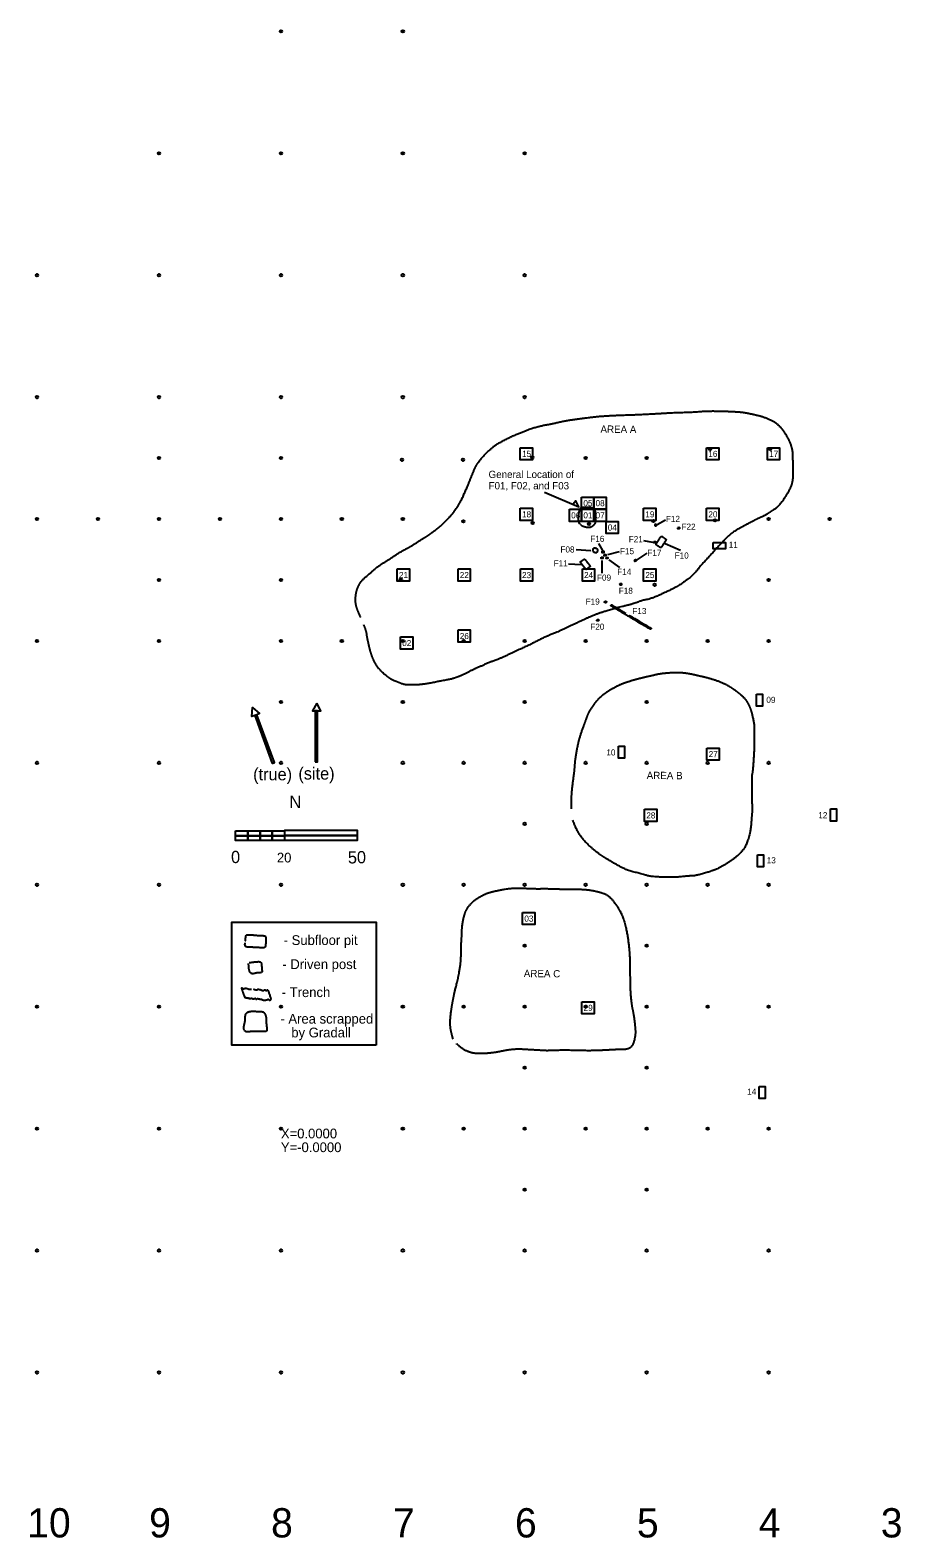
# Model space of a CAD drawing. Extents: x -892 to 643, y -177 to 455.
# Drawn here: x -103 to 254, y -168 to 450 of the extents above; entities that cross this region are included whole.
import ezdxf

# ---------------------------------------------------------------- set-up
doc = ezdxf.new("R2010")
doc.units = 0
for name, color, linetype in [('Feature Numbers', 7, 'Continuous'), ('Gradall Areas', 7, 'Continuous'), ('Key', 7, 'Continuous'), ('Misc Features', 7, 'Continuous'), ('Posthole', 7, 'Continuous'), ('Quadrat Lines', 7, 'Continuous'), ('Quadrat Numbers', 7, 'Continuous'), ('Scale-North Arrow', 7, 'Continuous'), ('STPs', 7, 'Continuous'), ('Subfloor Pit', 7, 'Continuous')]:
    doc.layers.add(name, color=color, linetype=linetype)

msp = doc.modelspace()

# ---------------------------------------------------------------- linework, layer by layer
at = {"layer": 'Feature Numbers'}
for p, q in [((148.62, 241.19), (152.39, 240.57)), ((121.08, 237.46), (127.16, 237.16)), ((130.23, 240.02), (131.84, 237.07)), ((138.65, 236.53), (133.91, 235.38)), ((150.05, 235.97), (146.01, 233.28)), ((163.82, 237.06), (157.6, 239.79)), ((117.88, 231.68), (123.11, 231.3)), ((131.64, 232.96), (131.64, 227.75)), ((139, 230.09), (134.6, 233.31))]:
    msp.add_line(p, q, dxfattribs=at)
for points in [[(108.06, 261.03), (122.21, 254.99), (120.94, 257.53), (119.88, 256.12)], [(157.71, 249.54), (154.25, 247.66), (154.25, 247.66)]]:
    msp.add_lwpolyline(points, dxfattribs=at)
at = {"layer": 'Gradall Areas'}
for points in [[(32.78, 209.58), (31.54, 212.37), (30.61, 215.17), (30.61, 218.58), (31.38, 221.84), (33.09, 224.79), (36.35, 227.58), (40.07, 230.84), (44.89, 233.79), (48.76, 236.43), (52.95, 238.6), (57.77, 241.7), (60.56, 243.41), (64.75, 246.51), (67.08, 248.69), (69.25, 250.86), (71.11, 253.03), (73.75, 257.07), (76.54, 263.43), (78.25, 267.62), (80.11, 272.27), (83.21, 276.15), (86.63, 279.26), (88.8, 280.96), (95.32, 284.22), (101.37, 286.71), (106.49, 288.26), (110.99, 289.03), (116.89, 290.43), (121.85, 291.05), (127.44, 291.83), (132.41, 292.29), (138.77, 292.6), (144.51, 292.76), (153.98, 293.22), (161.58, 293.69), (168.87, 293.84), (174.31, 294.31), (179.89, 294.31), (184.39, 294.15), (189.51, 293.84), (193.24, 293.07), (197.89, 291.98), (202.86, 289.81), (205.96, 286.4), (208.29, 282.52), (209.84, 278.17), (209.84, 273.51), (210, 268.55), (209.69, 264.51), (207.83, 260.63), (204.26, 255.2), (201.15, 253.19), (198.82, 251.63), (195.72, 250.24), (192.15, 248.38), (188.43, 246.36), (184.55, 244.19), (179.74, 239.22), (175.86, 234.87), (171.82, 230.53), (169.03, 226.96), (163.6, 222.93), (159.56, 220.75), (151.18, 217.03), (148.24, 216.72), (144.98, 215.32), (137.99, 213.62), (132.72, 212.06), (128.99, 210.82), (125.42, 209.27), (118.44, 206.01), (113.48, 203.68), (108.35, 201.67), (103.23, 199.03), (97.65, 196.39), (88.65, 192.2), (85.08, 191.11), (82.75, 189.87), (80.27, 188.94), (74.21, 185.84), (70.33, 184.44), (67.85, 183.98), (58.23, 182.11), (54.04, 181.96), (50.63, 181.96), (48.14, 183.04), (44.89, 184.29), (40.54, 188.01), (38.68, 190.8), (36.97, 194.68), (36.04, 198.56), (35.42, 201.36), (34.95, 204.61), (34.02, 206.63)], [(119.11, 131.1), (119.22, 134.69), (119.22, 137.38), (119.78, 142.21), (120.34, 146.24), (120.57, 149.05), (120.68, 150.73), (121.35, 155.21), (122.25, 159.25), (123.48, 163.29), (125.28, 168), (126.17, 170.58), (128.53, 174.17), (131, 177.08), (133.91, 179.33), (137.16, 181.23), (140.64, 182.8), (145.01, 184.15), (148.49, 185.05), (151.52, 185.72), (155.33, 186.62), (158.58, 186.95), (162.4, 187.18), (165.76, 186.95), (169.35, 186.28), (173.16, 185.38), (177.54, 184.26), (182.13, 182.47), (185.95, 180.11), (189.42, 177.31), (191.22, 175.06), (192.34, 172.6), (193.01, 170.69), (194.13, 165.76), (194.13, 161.05), (194.13, 156.67), (193.8, 151.29), (193.46, 146.47), (193.01, 144.67), (193.12, 139.63), (193.12, 133.46), (193.35, 131.33), (193.01, 127.74), (192.68, 122.8), (191.33, 117.42), (189.54, 114.17), (186.51, 111.14), (180.79, 107.33), (176.3, 105.42), (169.69, 103.63), (167.11, 103.63), (162.4, 103.07), (157.24, 103.07), (151.29, 103.4), (148.94, 104.19), (141.87, 105.98), (137.61, 108.23), (133.46, 110.69), (130.66, 112.49), (128.08, 114.51), (124.27, 118.09), (121.13, 122.58), (119.67, 126.51)], [(70.66, 36.68), (69.76, 39.82), (69.43, 42.17), (69.43, 45.2), (70.1, 50.13), (70.66, 53.05), (71.22, 55.97), (72.57, 61.12), (73.69, 67.18), (73.91, 70.99), (73.91, 75.03), (74.25, 80.19), (74.25, 82.66), (75.15, 87.59), (76.49, 90.62), (79.3, 93.76), (83.67, 96.23), (86.47, 97.12), (88.94, 97.68), (93.76, 98.58), (97.8, 98.69), (104.75, 98.36), (108.23, 98.47), (114.4, 98.25), (118.44, 98.25), (124.83, 98.13), (129.09, 97.46), (132.57, 96.45), (134.7, 95.33), (137.95, 91.18), (140.3, 86.92), (141.87, 80.86), (142.66, 75.37), (143.11, 69.65), (143.11, 65.72), (143.22, 56.98), (143.56, 52.94), (143.89, 50.25), (144.79, 45.99), (145.24, 41.61), (145.46, 38.81), (144.45, 34.32), (142.43, 32.42), (137.5, 32.42), (133.58, 32.19), (129.09, 31.97), (123.37, 31.97), (116.42, 32.19), (110.25, 31.97), (108.12, 31.97), (105.2, 32.19), (102.62, 32.3), (97.24, 32.64), (93.43, 32.3), (89.05, 31.41), (85.02, 30.85), (81.32, 30.73), (78.18, 30.96), (74.25, 32.64), (72.01, 34.88)]]:
    msp.add_open_spline(points, degree=2, dxfattribs=at)
at = {"layer": 'Key'}
msp.add_lwpolyline([(39.02, 34.18), (-20.16, 34.18), (-20.16, 84.63), (39.02, 84.63)], close=True, dxfattribs=at)
for points in [[(-14.57, 76.86), (-14.52, 77.68), (-14.43, 78.23), (-14.39, 78.77), (-14.22, 79.28), (-13.81, 79.52), (-12.8, 79.49), (-11.77, 79.44), (-10.84, 79.39), (-10, 79.3), (-9.1, 79.2), (-8.43, 79.27), (-7.6, 79.19), (-7.07, 79.12), (-6.53, 79.11), (-6.27, 78.7), (-6.09, 78.14), (-6.15, 77.14), (-6.22, 76.19), (-6.24, 75.42), (-6.29, 74.75), (-6.55, 74.34), (-7.13, 74.12), (-7.84, 74.15), (-9.33, 74.25), (-10.15, 74.3), (-10.78, 74.32), (-11.62, 74.36), (-12.54, 74.35), (-13.27, 74.4), (-14.04, 74.51), (-14.39, 74.57), (-14.58, 74.9), (-14.76, 75.41), (-14.65, 76.18)], [(-12.99, 68.1), (-10.48, 68.43), (-8.08, 68.54), (-7.86, 66.68), (-7.86, 65.37), (-7.53, 63.95), (-9.61, 63.95), (-11.46, 63.41), (-12.66, 63.85), (-13.21, 65.92), (-13.21, 67.77)], [(-11.23, 57.26), (-10.75, 57.04), (-10.4, 56.98), (-9.87, 56.81), (-9.57, 57.13), (-9.22, 57.18), (-8.79, 57.09), (-8.24, 56.96), (-7.8, 56.74), (-7.16, 56.59), (-6.9, 56.79), (-6.66, 57.03), (-6.17, 56.69), (-5.81, 56.63), (-5.66, 56.76), (-5.54, 56.9), (-5.32, 56.81), (-4.99, 55.95), (-4.46, 54.34), (-4.04, 53.09), (-4.17, 53.06), (-4.36, 52.76), (-4.54, 52.42), (-4.98, 52.88), (-5.21, 52.97), (-5.5, 52.86), (-5.69, 52.61), (-5.99, 52.81), (-6.39, 52.45), (-7.09, 52.58), (-7.65, 52.77), (-8.08, 53.05), (-8.53, 52.99), (-8.92, 53.08), (-9.26, 53.15), (-9.77, 53.22), (-9.98, 52.89), (-10.5, 53.38), (-10.68, 53.22), (-11.05, 53.2), (-11.23, 53.1), (-11.61, 53.2), (-11.98, 53.31), (-12.17, 53.32), (-12.52, 53.26), (-12.71, 53.21), (-13.15, 53.55), (-13.35, 53.31), (-13.71, 53.61), (-13.94, 53.45), (-14.22, 53.55), (-14.44, 53.77), (-14.64, 53.91), (-14.61, 53.5), (-15.01, 54.58), (-15.61, 56.36), (-16.07, 57.67), (-15.89, 57.71), (-15.5, 57.31), (-14.78, 57.51), (-14.25, 57.6), (-13.6, 57.41), (-12.96, 57.13), (-12.1, 57.13)], [(-15.03, 40.39), (-15.14, 40.78), (-15.19, 41.08), (-15.19, 41.45), (-15.1, 42.07), (-15.03, 42.44), (-14.96, 42.8), (-14.79, 43.45), (-14.65, 44.2), (-14.63, 44.68), (-14.63, 45.18), (-14.58, 45.83), (-14.58, 46.14), (-14.47, 46.75), (-14.3, 47.13), (-13.95, 47.52), (-13.41, 47.83), (-13.06, 47.95), (-12.75, 48.02), (-12.14, 48.13), (-11.64, 48.14), (-10.77, 48.1), (-10.34, 48.11), (-9.57, 48.09), (-9.06, 48.09), (-8.26, 48.07), (-7.73, 47.99), (-7.29, 47.86), (-7.03, 47.72), (-6.62, 47.2), (-6.33, 46.67), (-6.13, 45.91), (-6.03, 45.23), (-5.98, 44.51), (-5.98, 44.02), (-5.96, 42.93), (-5.92, 42.42), (-5.88, 42.09), (-5.77, 41.55), (-5.71, 41.01), (-5.68, 40.66), (-5.81, 40.1), (-6.06, 39.86), (-6.68, 39.86), (-7.17, 39.83), (-7.73, 39.8), (-8.44, 39.8), (-9.31, 39.83), (-10.08, 39.8), (-10.35, 39.8), (-10.71, 39.83), (-11.04, 39.84), (-11.71, 39.88), (-12.19, 39.84), (-12.73, 39.73), (-13.24, 39.66), (-13.7, 39.65), (-14.09, 39.67), (-14.58, 39.88), (-14.86, 40.17)]]:
    msp.add_open_spline(points, degree=2, dxfattribs=at)
at = {"layer": 'Misc Features'}
msp.add_open_spline([(142.91, 210.54), (143.52, 210.14), (144.04, 209.83), (144.76, 209.38), (145.43, 209.04), (146, 208.71), (146.63, 208.33), (147.41, 207.85), (147.95, 207.49), (148.87, 206.94), (149.39, 206.66), (149.92, 206.39), (150.48, 206.01), (151, 205.69), (151.31, 205.53), (151.58, 205.39), (151.88, 205.2), (151.85, 205.08), (151.69, 204.92), (151.58, 204.78), (151.36, 204.9), (150.89, 205.14), (150.4, 205.37), (149.99, 205.68), (149.69, 205.87), (149.17, 206.16), (148.7, 206.39), (148.36, 206.62), (147.52, 207.06), (146.51, 207.67), (145.75, 208.15), (145.24, 208.49), (144.5, 208.91), (143.95, 209.25), (143.45, 209.55), (142.7, 210), (142.17, 210.26), (141.65, 210.64), (141.29, 210.84), (140.7, 211.18), (140.35, 211.37), (139.81, 211.69), (139.31, 212.01), (139.01, 212.19), (138.44, 212.51), (138.09, 212.7), (137.63, 213.03), (137.17, 213.26), (136.79, 213.54), (136.32, 213.78), (135.95, 214.01), (135.74, 214.18), (135.52, 214.33), (135.31, 214.38), (135.35, 214.53), (135.52, 214.72), (135.6, 214.89), (135.91, 214.71), (136.27, 214.44), (137.51, 213.74), (138.39, 213.24), (139.29, 212.68), (140.13, 212.14), (141.48, 211.35)], degree=2, dxfattribs=at)
at = {"layer": 'Posthole'}
for points in [[(131.78, 236.76), (132.45, 236.76), (132.45, 236.19), (131.78, 236.19)], [(132.52, 235.44), (133.18, 235.44), (133.18, 234.92), (132.52, 234.92)], [(152.89, 240.83), (153.54, 240.83), (153.54, 240.29), (152.89, 240.29)], [(131.37, 234.33), (132.04, 234.33), (132.04, 233.75), (131.37, 233.75)], [(133.42, 234.27), (134.02, 234.27), (134.02, 233.78), (133.42, 233.78)]]:
    msp.add_lwpolyline(points, close=True, dxfattribs=at)
for points in [[(153.84, 247.85), (153.7, 247.81), (153.57, 247.76), (153.33, 247.68), (153.31, 247.52), (153.38, 247.36), (153.5, 247.14), (153.78, 247.23), (153.95, 247.32), (154.12, 247.38), (153.98, 247.65)], [(162.74, 246.47), (163.03, 246.56), (163.27, 246.6), (163.34, 246.64), (163.41, 246.42), (163.43, 246.19), (163.45, 246.05), (163.24, 246), (162.91, 245.93), (162.79, 245.93), (162.79, 246.07), (162.71, 246.34)], [(144.97, 233.16), (145.27, 233.31), (145.54, 233.41), (145.62, 233.27), (145.69, 233.09), (145.76, 232.85), (145.61, 232.81), (145.45, 232.71), (145.21, 232.63), (145.15, 232.63), (145.04, 232.97)], [(139.08, 223.49), (139.39, 223.53), (139.69, 223.55), (139.72, 223.31), (139.72, 223.15), (139.76, 222.97), (139.5, 222.97), (139.27, 222.9), (139.12, 222.96), (139.05, 223.22), (139.05, 223.45)], [(132.95, 216.4), (133.2, 216.29), (133.31, 216.24), (133.5, 216.14), (133.43, 215.94), (133.35, 215.69), (133.21, 215.66), (132.89, 215.76), (132.64, 215.88), (132.87, 216.28)], [(129.69, 208.79), (129.99, 208.78), (130.32, 208.74), (130.32, 208.54), (130.29, 208.41), (130.2, 208.19), (129.98, 208.19), (129.78, 208.24), (129.59, 208.29), (129.61, 208.6), (129.67, 208.75)]]:
    msp.add_open_spline(points, degree=2, dxfattribs=at)
at = {"layer": 'Quadrat Lines'}
for points in [[(98.17, 279.24), (103.17, 279.24), (103.17, 274.24), (98.17, 274.24)], [(174.57, 279.24), (179.57, 279.24), (179.57, 274.24), (174.57, 274.24)], [(199.49, 279.24), (204.49, 279.24), (204.49, 274.24), (199.49, 274.24)], [(98.17, 254.44), (103.17, 254.44), (103.17, 249.44), (98.17, 249.44)], [(118.33, 254.02), (123.33, 254.02), (123.33, 249.02), (118.33, 249.02)], [(123.33, 259.02), (128.33, 259.02), (128.33, 254.02), (123.33, 254.02)], [(123.33, 254.02), (128.33, 254.02), (128.33, 249.02), (123.33, 249.02)], [(128.33, 259.02), (133.33, 259.02), (133.33, 254.02), (128.33, 254.02)], [(128.33, 254.02), (133.33, 254.02), (133.33, 249.02), (128.33, 249.02)], [(148.73, 254.44), (153.73, 254.44), (153.73, 249.44), (148.73, 249.44)], [(174.58, 254.44), (179.58, 254.44), (179.58, 249.44), (174.58, 249.44)], [(133.33, 249.02), (138.33, 249.02), (138.33, 244.02), (133.33, 244.02)], [(177.26, 240.33), (182.26, 240.33), (182.26, 237.83), (177.26, 237.83)], [(47.69, 229.54), (52.69, 229.54), (52.69, 224.54), (47.69, 224.54)], [(72.65, 229.54), (77.65, 229.54), (77.65, 224.54), (72.65, 224.54)], [(98.19, 229.53), (103.19, 229.53), (103.19, 224.53), (98.19, 224.53)], [(123.62, 229.54), (128.62, 229.54), (128.62, 224.54), (123.62, 224.54)], [(148.73, 229.54), (153.73, 229.54), (153.73, 224.54), (148.73, 224.54)], [(72.65, 204.53), (77.65, 204.53), (77.65, 199.53), (72.65, 199.53)], [(49.05, 201.65), (54.05, 201.65), (54.05, 196.65), (49.05, 196.65)], [(195.02, 178.21), (197.52, 178.21), (197.52, 173.21), (195.02, 173.21)], [(138.38, 156.89), (140.88, 156.89), (140.88, 151.89), (138.38, 151.89)], [(174.69, 156.09), (179.69, 156.09), (179.69, 151.09), (174.69, 151.09)], [(149.12, 130.97), (154.12, 130.97), (154.12, 125.97), (149.12, 125.97)], [(225.39, 131.15), (227.89, 131.15), (227.89, 126.15), (225.39, 126.15)], [(195.44, 112.34), (197.94, 112.34), (197.94, 107.34), (195.44, 107.34)], [(99.13, 88.65), (104.13, 88.65), (104.13, 83.65), (99.13, 83.65)], [(123.43, 52.05), (128.43, 52.05), (128.43, 47.05), (123.43, 47.05)], [(196.07, 17.33), (198.57, 17.33), (198.57, 12.33), (196.07, 12.33)]]:
    msp.add_lwpolyline(points, close=True, dxfattribs=at)
at = {"layer": 'Scale-North Arrow'}
msp.add_line((-9.82, 169.75), (-10.68, 169.44), dxfattribs=at)
for points in [[(14.77, 174.54), (12.92, 171.3), (16.43, 171.3)], [(-3.53, 149.79), (-2.67, 150.1), (-9.82, 169.75), (-10.68, 169.44)], [(14.13, 150.39), (15.05, 150.39), (15.05, 171.3), (14.13, 171.3)], [(-18.55, 122.13), (-13.55, 122.13), (-13.55, 120.13), (-18.55, 120.13)], [(-18.55, 120.13), (-13.55, 120.13), (-13.55, 118.13), (-18.55, 118.13)], [(-13.55, 122.13), (-8.55, 122.13), (-8.55, 120.13), (-13.55, 120.13)], [(-13.55, 120.13), (-8.55, 120.13), (-8.55, 118.13), (-13.55, 118.13)], [(-8.55, 122.13), (-3.55, 122.13), (-3.55, 120.13), (-8.55, 120.13)], [(-8.55, 120.13), (-3.55, 120.13), (-3.55, 118.13), (-8.55, 118.13)], [(-3.55, 122.13), (1.45, 122.13), (1.45, 120.13), (-3.55, 120.13)], [(-3.55, 120.13), (1.45, 120.13), (1.45, 118.13), (-3.55, 118.13)], [(1.45, 120.24), (31.45, 120.24), (31.45, 122.24), (1.45, 122.24)], [(1.45, 118.24), (31.45, 118.24), (31.45, 120.24), (1.45, 120.24)]]:
    msp.add_lwpolyline(points, close=True, dxfattribs=at)
msp.add_lwpolyline([(-10.68, 169.44), (-11.85, 168.99), (-11.59, 172.75), (-8.75, 170.25), (-9.82, 169.75)], dxfattribs=at)
at = {"layer": 'STPs'}
for centre in [(0, 450), (50, 450), (-50, 400), (0, 400), (50, 400), (100, 400), (-100, 350), (-50, 350), (0, 350), (50, 350), (100, 350), (-100, 300), (-50, 300), (0, 300), (50, 300), (100, 300), (175.98, 278.76), (200.57, 278.76), (-50, 275), (0, 275), (49.65, 274.3), (74.65, 274.3), (103.13, 275.27), (125, 275), (150, 275), (-100, 250), (-75, 250), (-50, 250), (-25, 250), (0, 250), (25, 250), (50, 250), (74.82, 249.04), (103.26, 248.37), (126.36, 247.96), (152.75, 249.21), (178.06, 249.43), (200, 250), (225, 250), (-50, 225), (0, 225), (49.2, 225.12), (153.24, 223.03), (200, 225), (-100, 200), (-50, 200), (0, 200), (25, 200), (50, 200), (75, 200), (100, 200), (125, 200), (150, 200), (175, 200), (200, 200), (0, 175), (50, 175), (100, 175), (150, 175), (-100, 150), (-50, 150), (0, 150), (50, 150), (75, 150), (100, 150), (125, 150), (150, 150), (175, 150), (200, 150), (100, 125), (150, 125), (-100, 100), (-50, 100), (0, 100), (50, 100), (75, 100), (100, 100), (125, 100), (150, 100), (175, 100), (200, 100), (100, 75), (150, 75), (-100, 50), (-50, 50), (0, 50), (50, 50), (75, 50), (100, 50), (125, 50), (150, 50), (175, 50), (200, 50), (100, 25), (150, 25), (-100, 0), (-50, 0), (0, 0), (50, 0), (75, 0), (100, 0), (125, 0), (150, 0), (175, 0), (200, 0), (100, -25), (150, -25), (-100, -50), (-50, -50), (0, -50), (50, -50), (100, -50), (150, -50), (200, -50), (-100, -100), (-50, -100), (0, -100), (50, -100), (100, -100), (150, -100), (200, -100)]:
    msp.add_circle(centre, 0.5, dxfattribs=at)
at = {"layer": 'Subfloor Pit'}
for radius in [0.05, 0.00005]:
    msp.add_circle((0, 0), radius, dxfattribs=at)
for points in [[(122.89, 247.74), (123.36, 247.29), (124.23, 246.96), (125.48, 246.64), (126.77, 246.58), (128.16, 247.34), (128.88, 248.12), (129.2, 249.12), (129.2, 250.2), (129.18, 250.92), (129.1, 252.14), (129.03, 253.18), (128.38, 254.05), (127.68, 254.47), (126.96, 254.7), (126.28, 254.73), (125.48, 254.77), (124.69, 254.73), (123.93, 254.73), (123.25, 254.68), (122.7, 254.28), (122.28, 253.54), (122.21, 252.76), (121.98, 252.05), (121.94, 251.06), (121.91, 250.11), (121.98, 249.48), (122, 248.95), (122.24, 248.37), (122.49, 247.99)], [(156.97, 242.39), (157.32, 242.16), (157.53, 241.98), (157.76, 241.83), (157.93, 241.63), (157.93, 241.39), (157.67, 240.96), (157.39, 240.53), (157.14, 240.14), (156.89, 239.8), (156.62, 239.43), (156.48, 239.13), (156.24, 238.79), (156.08, 238.57), (155.94, 238.34), (155.7, 238.33), (155.41, 238.39), (154.99, 238.67), (154.6, 238.94), (154.27, 239.14), (153.99, 239.33), (153.88, 239.55), (153.93, 239.85), (154.12, 240.15), (154.53, 240.77), (154.76, 241.11), (154.93, 241.38), (155.15, 241.73), (155.38, 242.14), (155.58, 242.44), (155.82, 242.74), (155.94, 242.88), (156.13, 242.88), (156.39, 242.83), (156.7, 242.59)], [(127.98, 236.87), (127.98, 237.28), (128.08, 237.67), (128.16, 237.98), (128.47, 238.16), (128.9, 238.16), (129.28, 238.07), (129.6, 237.87), (129.79, 237.49), (129.8, 237.01), (129.67, 236.38), (129.35, 236.15), (129.12, 236.15), (128.76, 236.21), (128.3, 236.39), (128.02, 236.71)], [(123.54, 233), (123.86, 233.23), (124.16, 233.43), (124.29, 233.56), (124.45, 233.62), (124.69, 233.45), (124.98, 233.05), (125.41, 232.56), (125.68, 232.18), (125.98, 231.78), (126.48, 231.17), (126.7, 230.82), (126.79, 230.63), (126.64, 230.4), (126.16, 230.01), (125.73, 229.69), (125.45, 229.44), (125.28, 229.35), (125.14, 229.39), (124.83, 229.67), (124.59, 230), (124.23, 230.49), (124.02, 230.75), (123.83, 230.98), (123.67, 231.18), (123.42, 231.56), (123.24, 231.77), (123.1, 231.96), (122.91, 232.18), (122.9, 232.31), (122.89, 232.49), (123, 232.65), (123.35, 232.87)]]:
    msp.add_open_spline(points, degree=2, dxfattribs=at)

# ---------------------------------------------------------------- texts
at = {"layer": 'Feature Numbers'}
for s, height, p in [('General Location of ', 3, (85.17, 266.81)), ('F01, F02, and F03', 3, (85.17, 262.17)), ('F12', 2.5, (157.87, 248.81)), ('F22', 2.5, (164.29, 245.63)), ('F16', 2.5, (126.89, 240.64)), ('F21', 2.5, (142.65, 240.51)), ('F08', 2.5, (114.64, 236.27)), ('F15', 2.5, (139.06, 235.58)), ('F17', 2.5, (150.28, 234.88)), ('F10', 2.5, (161.46, 233.79)), ('F11', 2.5, (111.85, 230.6)), ('F14', 2.5, (137.89, 227.11)), ('F09', 2.5, (129.63, 224.73)), ('F19', 2.5, (124.98, 214.91)), ('F18', 2.5, (138.55, 219.35)), ('F13', 2.5, (144.12, 211.04)), ('F20', 2.5, (126.87, 204.6))]:
    msp.add_text(s, height=height, dxfattribs=at).set_placement(p)
at = {"layer": 'Gradall Areas'}
for s, p in [('AREA A', (131.04, 285.4)), ('AREA B', (149.99, 143.39)), ('AREA C', (99.61, 62.14))]:
    msp.add_text(s, height=3, rotation=359.49999, dxfattribs=at).set_placement(p)
at = {"layer": 'Key'}
for s, p in [('- Subfloor pit', (1.15, 75.31)), ('- Driven post', (0.62, 65.44)), ('- Trench', (0.33, 53.95)), ('- Area scrapped ', (-0.18, 43.06)), ('   by Gradall', (-0.18, 37.42))]:
    msp.add_text(s, height=4, dxfattribs=at).set_placement(p)
at = {"layer": 'Quadrat Numbers'}
for s, p in [('15', (98.88, 275.5)), ('16', (175.27, 275.51)), ('17', (200.19, 275.51)), ('05', (124.03, 255.28)), ('08', (129.03, 255.28)), ('18', (98.88, 250.71)), ('06', (119.03, 250.28)), ('01', (124.03, 250.28)), ('07', (129.03, 250.28)), ('04', (134.03, 245.28)), ('19', (149.44, 250.7)), ('20', (175.28, 250.7)), ('11', (183.63, 238.18)), ('21', (48.4, 225.8)), ('22', (73.35, 225.8)), ('23', (98.89, 225.79)), ('24', (124.32, 225.8)), ('25', (149.43, 225.8)), ('02', (49.75, 197.91)), ('26', (73.35, 200.79)), ('09', (199.06, 174.61)), ('10', (133.46, 153.06)), ('27', (175.39, 152.36)), ('28', (149.83, 127.23)), ('12', (220.35, 127.33)), ('13', (199.2, 108.82)), ('03', (99.83, 84.91)), ('29', (124.13, 48.31)), ('14', (191.18, 13.91))]:
    msp.add_text(s, height=2.5, rotation=359.49999, dxfattribs=at).set_placement(p)
at = {"layer": 'Scale-North Arrow'}
for s, height, p in [('(site)', 5, (7.18, 143.16)), ('(true)', 5, (-11.37, 142.85)), ('N', 5, (3.53, 131.5)), ('20', 4, (-1.63, 109.15))]:
    msp.add_text(s, height=height, dxfattribs=at).set_placement(p)
for s, p in [('0', (-20.38, 108.88)), ('50', (27.52, 108.73))]:
    msp.add_text(s, height=5, rotation=1, dxfattribs=at).set_placement(p)
at = {"layer": 'STPs'}
for s, p in [('10', (-104.02, -167.66)), ('9', (-54.02, -167.66)), ('8', (-4.02, -167.66)), ('7', (45.98, -167.66)), ('6', (95.98, -167.66)), ('5', (145.98, -167.66)), ('4', (195.98, -167.66)), ('3', (245.98, -167.66))]:
    msp.add_text(s, height=12, dxfattribs=at).set_placement(p)
at = {"layer": 'Subfloor Pit'}
for s, p in [('X=0.0000', (0, -4)), ('X=0.0000', (0, -4)), ('Y=-0.0000', (0, -9.64)), ('Y=-0.0000', (0, -9.64))]:
    msp.add_text(s, height=4, dxfattribs=at).set_placement(p)

doc.saveas('drawing.dxf')
